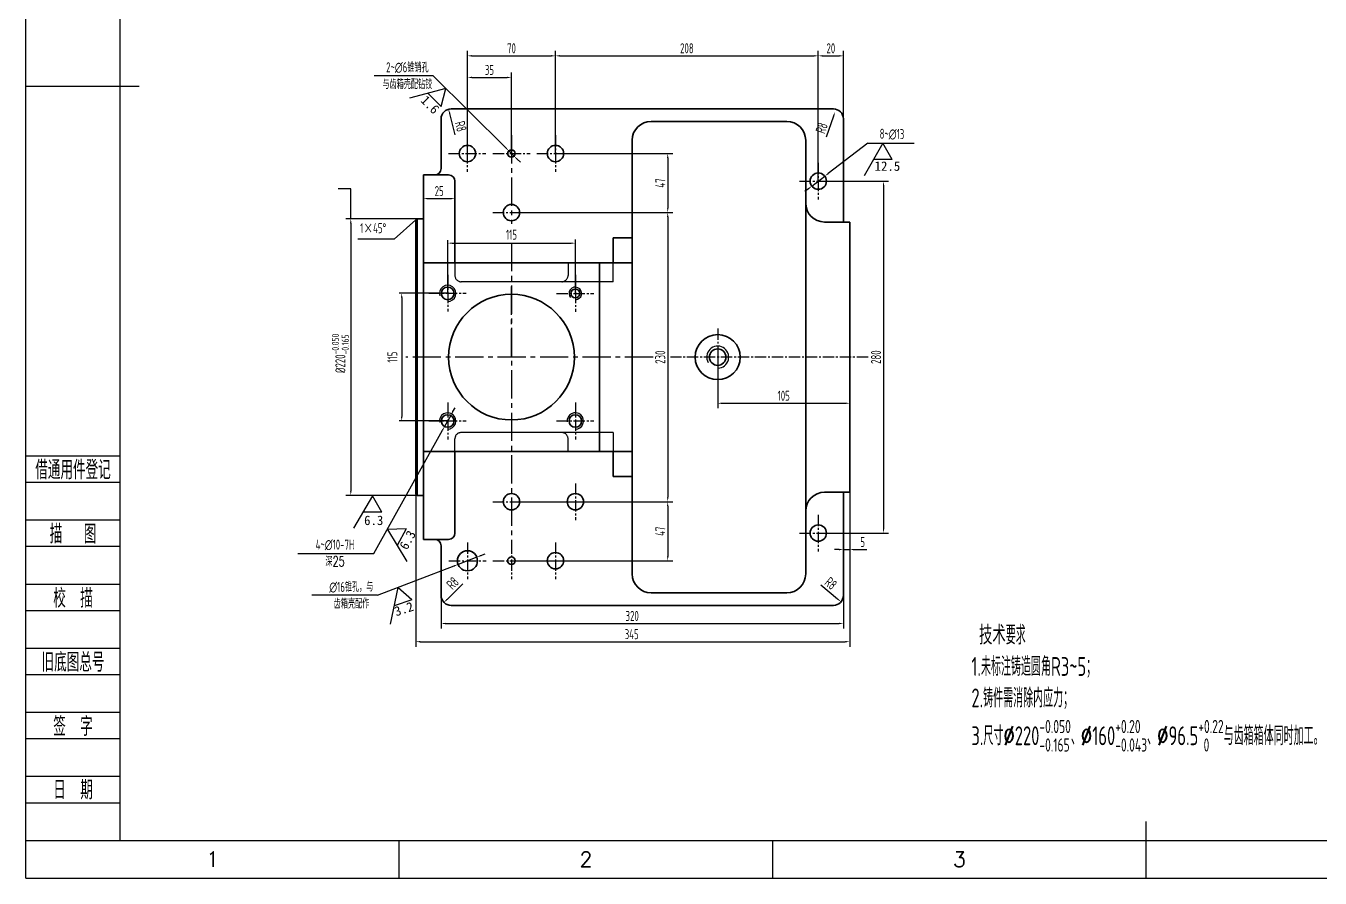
# Model space of a CAD drawing. Header units: millimetres. Extents: x 2168 to 3950, y 640 to 1900.
# Drawn here: x 2168 to 3197, y 640 to 1318 of the extents above; entities that cross this region are included whole.
import ezdxf
from ezdxf.enums import TextEntityAlignment as Align

# ---------------------------------------------------------------- set-up
doc = ezdxf.new("R2010")
doc.units = ezdxf.units.MM
doc.header["$LTSCALE"] = 30
for name, pattern in [('AM_ISO02W050x2', [3.75, 3, -0.75]), ('CENTER', [2, 1.25, -0.25, 0.25, -0.25]), ('CENTER2', [1.125, 0.75, -0.125, 0.125, -0.125])]:
    doc.linetypes.add(name, pattern=pattern)
for name, color, linetype in [('1轮廓实线层', 7, 'Continuous'), ('2细线层', 4, 'Continuous'), ('6文字层', 3, 'Continuous'), ('7标注层', 4, 'Continuous'), ('中心线', 1, 'CENTER'), ('图框层', 7, 'Continuous'), ('细实线', 5, 'Continuous')]:
    doc.layers.add(name, color=color, linetype=linetype)
doc.layers.add('粗实线', color=5, linetype='Continuous', lineweight=35)
doc.styles.add('ACANSTS', font='romans.shx', dxfattribs={"height": 1, "bigfont": 'gbcbig.shx'})
doc.styles.add('PC_TEXTSTYLE', font='isocp.shx', dxfattribs={"width": 0.8, "bigfont": 'hzfs.shx'})
doc.styles.get("Standard").update_dxf_attribs({"font": 'isocp.shx', "width": 0.707, "bigfont": 'hztxt.shx'})
doc.styles.add('TH_GBDIM', font='romans.shx', dxfattribs={"width": 0.8, "bigfont": 'gbcbig.shx'})
doc.dimstyles.get("Standard").update_dxf_attribs({"dimtxt": 8, "dimasz": 3.5, "dimexe": 4, "dimexo": 0.0625, "dimgap": 2, "dimtad": 1, "dimdec": 0, "dimzin": 0, "dimdsep": 46, "dimtxsty": 'Standard', "dimcen": 0.09, "dimadec": 0, "dimazin": 0, "dimtfac": 1, "dimtdec": 0, "dimtmove": 0, "dimatfit": 3, "dimfxl": 0, "dimtolj": 1, "dimtzin": 0, "dimarcsym": 0})

# ---------------------------------------------------------------- blocks, each defined once
blk = doc.blocks.new('*D61')
at = {"layer": '7标注层', "color": 0, "linetype": 'Continuous', "lineweight": -2, "ltscale": 0.1}
blk.add_line((2804.9, 1230.1), (2810.6, 1246.7), dxfattribs=at)
at = {"layer": '7标注层', "color": 0, "linetype": 'Continuous', "ltscale": 0.1}
blk.add_solid([(2810, 1246.9), (2811.1, 1246.5), (2811.7, 1250)], dxfattribs=at)
at = {"layer": 'Defpoints', "color": 0, "linetype": 'Continuous', "ltscale": 0.1}
for p in [(2811.7, 1250), (2809.1, 1242.4)]:
    blk.add_point(p, dxfattribs=at)
at = {"layer": '7标注层', "color": 0, "linetype": 'Continuous', "ltscale": 0.1, "insert": (2801, 1237.1), "char_height": 8, "attachment_point": 5, "rotation": 71.2729}
blk.add_mtext('\\A1;R8', dxfattribs=at)
blk = doc.blocks.new('*D68')
at = {"layer": '7标注层', "color": 0, "linetype": 'Continuous', "lineweight": -2, "ltscale": 0.1}
blk.add_line((2800.3, 873.7), (2813.7, 862.4), dxfattribs=at)
at = {"layer": '7标注层', "color": 0, "linetype": 'Continuous', "ltscale": 0.1}
blk.add_solid([(2814.1, 862.8), (2813.4, 861.9), (2816.4, 860.1)], dxfattribs=at)
at = {"layer": 'Defpoints', "color": 0, "linetype": 'Continuous', "ltscale": 0.1}
for p in [(2810.3, 865.3), (2816.4, 860.1)]:
    blk.add_point(p, dxfattribs=at)
at = {"layer": '7标注层', "color": 0, "linetype": 'Continuous', "ltscale": 0.1, "insert": (2808.3, 874.8), "char_height": 8, "attachment_point": 5, "rotation": 319.7155}
blk.add_mtext('\\A1;R8', dxfattribs=at)
blk = doc.blocks.new('*D69')
at = {"layer": '7标注层', "color": 0, "linetype": 'Continuous', "lineweight": -2, "ltscale": 0.1}
blk.add_line((2515.5, 874.5), (2503.1, 862.1), dxfattribs=at)
at = {"layer": '7标注层', "color": 0, "linetype": 'Continuous', "ltscale": 0.1}
blk.add_solid([(2502.7, 862.5), (2503.5, 861.7), (2500.6, 859.6)], dxfattribs=at)
at = {"layer": 'Defpoints', "color": 0, "linetype": 'Continuous', "ltscale": 0.1}
for p in [(2506.3, 865.3), (2500.6, 859.6)]:
    blk.add_point(p, dxfattribs=at)
at = {"layer": '7标注层', "color": 0, "linetype": 'Continuous', "ltscale": 0.1, "insert": (2507.5, 875), "char_height": 8, "attachment_point": 5, "rotation": 45}
blk.add_mtext('\\A1;R8', dxfattribs=at)
blk = doc.blocks.new('*D70')
at = {"layer": '7标注层', "color": 0, "linetype": 'Continuous', "lineweight": -2, "ltscale": 0.1}
blk.add_line((2509.5, 1231.6), (2505.2, 1248.7), dxfattribs=at)
at = {"layer": '7标注层', "color": 0, "linetype": 'Continuous', "ltscale": 0.1}
blk.add_solid([(2505.8, 1248.8), (2504.6, 1248.5), (2504.3, 1252)], dxfattribs=at)
at = {"layer": 'Defpoints', "color": 0, "linetype": 'Continuous', "ltscale": 0.1}
for p in [(2504.3, 1252), (2506.3, 1244.3)]:
    blk.add_point(p, dxfattribs=at)
at = {"layer": '7标注层', "color": 0, "linetype": 'Continuous', "ltscale": 0.1, "insert": (2514, 1238.4), "char_height": 8, "attachment_point": 5, "rotation": 284.3869}
blk.add_mtext('\\A1;R8', dxfattribs=at)
blk = doc.blocks.new('*D82')
at = {"layer": '7标注层', "color": 0, "linetype": 'Continuous', "lineweight": -2, "ltscale": 0.1}
for p, q in [((2519.3, 1216.9), (2519.3, 1281.3)), ((2522.8, 1277.3), (2550.8, 1277.3)), ((2554.3, 1216.9), (2554.3, 1281.3))]:
    blk.add_line(p, q, dxfattribs=at)
at = {"layer": '7标注层', "color": 0, "linetype": 'Continuous', "ltscale": 0.1}
for points in [[(2522.8, 1277.9), (2522.8, 1276.7), (2519.3, 1277.3)], [(2550.8, 1277.9), (2550.8, 1276.7), (2554.3, 1277.3)]]:
    blk.add_solid(points, dxfattribs=at)
at = {"layer": 'Defpoints', "color": 0, "linetype": 'Continuous', "ltscale": 0.1}
for p in [(2554.3, 1277.3), (2519.3, 1216.8), (2554.3, 1216.8)]:
    blk.add_point(p, dxfattribs=at)
at = {"layer": '7标注层', "color": 0, "linetype": 'Continuous', "ltscale": 0.1, "insert": (2536.8, 1283.3), "char_height": 8, "attachment_point": 5}
blk.add_mtext('\\A1;35', dxfattribs=at)
blk = doc.blocks.new('*D83')
at = {"layer": '7标注层', "color": 0, "linetype": 'Continuous', "lineweight": -2, "ltscale": 0.1}
for p, q in [((2589.3, 1216.9), (2589.3, 1298.5)), ((2798.3, 1194.9), (2798.3, 1298.5)), ((2592.8, 1294.5), (2794.8, 1294.5))]:
    blk.add_line(p, q, dxfattribs=at)
at = {"layer": '7标注层', "color": 0, "linetype": 'Continuous', "ltscale": 0.1}
for points in [[(2592.8, 1295.1), (2592.8, 1293.9), (2589.3, 1294.5)], [(2794.8, 1295.1), (2794.8, 1293.9), (2798.3, 1294.5)]]:
    blk.add_solid(points, dxfattribs=at)
at = {"layer": 'Defpoints', "color": 0, "linetype": 'Continuous', "ltscale": 0.1}
for p in [(2798.3, 1294.5), (2589.3, 1216.8), (2798.3, 1194.8)]:
    blk.add_point(p, dxfattribs=at)
at = {"layer": '7标注层', "color": 0, "linetype": 'Continuous', "ltscale": 0.1, "insert": (2693.8, 1300.5), "char_height": 8, "attachment_point": 5}
blk.add_mtext('\\A1;208', dxfattribs=at)
blk = doc.blocks.new('*D84')
at = {"layer": '7标注层', "color": 0, "linetype": 'Continuous', "lineweight": -2, "ltscale": 0.1}
for p, q in [((2798.3, 1194.9), (2798.3, 1298.5)), ((2818.3, 1203.4), (2818.3, 1298.5)), ((2801.8, 1294.5), (2814.8, 1294.5))]:
    blk.add_line(p, q, dxfattribs=at)
at = {"layer": '7标注层', "color": 0, "linetype": 'Continuous', "ltscale": 0.1}
for points in [[(2801.8, 1295.1), (2801.8, 1293.9), (2798.3, 1294.5)], [(2814.8, 1295.1), (2814.8, 1293.9), (2818.3, 1294.5)]]:
    blk.add_solid(points, dxfattribs=at)
at = {"layer": 'Defpoints', "color": 0, "linetype": 'Continuous', "ltscale": 0.1}
for p in [(2818.3, 1294.5), (2798.3, 1194.8), (2818.3, 1203.3)]:
    blk.add_point(p, dxfattribs=at)
at = {"layer": '7标注层', "color": 0, "linetype": 'Continuous', "ltscale": 0.1, "insert": (2808.3, 1300.5), "char_height": 8, "attachment_point": 5}
blk.add_mtext('\\A1;20', dxfattribs=at)
blk = doc.blocks.new('*D85')
at = {"layer": '7标注层', "color": 0, "linetype": 'Continuous', "lineweight": -2, "ltscale": 0.1}
for p, q in [((2798.4, 1194.8), (2854.2, 1194.8)), ((2850.2, 1191.3), (2850.2, 918.3)), ((2804.9, 914.8), (2854.2, 914.8))]:
    blk.add_line(p, q, dxfattribs=at)
at = {"layer": '7标注层', "color": 0, "linetype": 'Continuous', "ltscale": 0.1}
for points in [[(2849.7, 1191.3), (2850.8, 1191.3), (2850.2, 1194.8)], [(2849.7, 918.3), (2850.8, 918.3), (2850.2, 914.8)]]:
    blk.add_solid(points, dxfattribs=at)
at = {"layer": 'Defpoints', "color": 0, "linetype": 'Continuous', "ltscale": 0.1}
for p in [(2798.3, 1194.8), (2804.8, 914.8), (2850.2, 914.8)]:
    blk.add_point(p, dxfattribs=at)
at = {"layer": '7标注层', "color": 0, "linetype": 'Continuous', "ltscale": 0.1, "insert": (2844.2, 1054.8), "char_height": 8, "attachment_point": 5, "rotation": 90}
blk.add_mtext('\\A1;280', dxfattribs=at)
blk = doc.blocks.new('*D86')
at = {"layer": '7标注层', "color": 0, "linetype": 'Continuous', "lineweight": -2, "ltscale": 0.1}
for p, q in [((2718.3, 1054.7), (2718.3, 1014.1)), ((2823.3, 1054.7), (2823.3, 1014.1)), ((2721.8, 1018.1), (2819.8, 1018.1))]:
    blk.add_line(p, q, dxfattribs=at)
at = {"layer": '7标注层', "color": 0, "linetype": 'Continuous', "ltscale": 0.1}
for points in [[(2721.8, 1018.7), (2721.8, 1017.5), (2718.3, 1018.1)], [(2819.8, 1018.7), (2819.8, 1017.5), (2823.3, 1018.1)]]:
    blk.add_solid(points, dxfattribs=at)
at = {"layer": 'Defpoints', "color": 0, "linetype": 'Continuous', "ltscale": 0.1}
for p in [(2718.3, 1054.8), (2823.3, 1054.8), (2823.3, 1018.1)]:
    blk.add_point(p, dxfattribs=at)
at = {"layer": '7标注层', "color": 0, "linetype": 'Continuous', "ltscale": 0.1, "insert": (2770.8, 1024.1), "char_height": 8, "attachment_point": 5}
blk.add_mtext('\\A1;105', dxfattribs=at)
blk = doc.blocks.new('*D87')
at = {"layer": '7标注层', "color": 0, "linetype": 'Continuous', "lineweight": -2, "ltscale": 0.1}
for p, q in [((2595.9, 1216.8), (2682.6, 1216.8)), ((2678.6, 1213.3), (2678.6, 1173.3)), ((2554.4, 1169.8), (2682.6, 1169.8))]:
    blk.add_line(p, q, dxfattribs=at)
at = {"layer": '7标注层', "color": 0, "linetype": 'Continuous', "ltscale": 0.1}
for points in [[(2678, 1213.3), (2679.1, 1213.3), (2678.6, 1216.8)], [(2678, 1173.3), (2679.1, 1173.3), (2678.6, 1169.8)]]:
    blk.add_solid(points, dxfattribs=at)
at = {"layer": 'Defpoints', "color": 0, "linetype": 'Continuous', "ltscale": 0.1}
for p in [(2595.8, 1216.8), (2554.3, 1169.8), (2678.6, 1169.8)]:
    blk.add_point(p, dxfattribs=at)
at = {"layer": '7标注层', "color": 0, "linetype": 'Continuous', "ltscale": 0.1, "insert": (2672.6, 1193.3), "char_height": 8, "attachment_point": 5, "rotation": 90}
blk.add_mtext('\\A1;47', dxfattribs=at)
blk = doc.blocks.new('*D88')
at = {"layer": '7标注层', "color": 0, "linetype": 'Continuous', "lineweight": -2, "ltscale": 0.1}
for p, q in [((2560.9, 1169.8), (2682.6, 1169.8)), ((2678.6, 1166.3), (2678.6, 943.3)), ((2554.4, 939.8), (2682.6, 939.8))]:
    blk.add_line(p, q, dxfattribs=at)
at = {"layer": '7标注层', "color": 0, "linetype": 'Continuous', "ltscale": 0.1}
for points in [[(2678, 1166.3), (2679.1, 1166.3), (2678.6, 1169.8)], [(2678, 943.3), (2679.1, 943.3), (2678.6, 939.8)]]:
    blk.add_solid(points, dxfattribs=at)
at = {"layer": 'Defpoints', "color": 0, "linetype": 'Continuous', "ltscale": 0.1}
for p in [(2560.8, 1169.8), (2554.3, 939.8), (2678.6, 939.8)]:
    blk.add_point(p, dxfattribs=at)
at = {"layer": '7标注层', "color": 0, "linetype": 'Continuous', "ltscale": 0.1, "insert": (2672.6, 1054.8), "char_height": 8, "attachment_point": 5, "rotation": 90}
blk.add_mtext('\\A1;230', dxfattribs=at)
blk = doc.blocks.new('*D89')
at = {"layer": '7标注层', "color": 0, "linetype": 'Continuous', "lineweight": -2, "ltscale": 0.1}
for p, q in [((2554.4, 939.8), (2682.6, 939.8)), ((2678.6, 936.3), (2678.6, 896.3)), ((2554.4, 892.8), (2682.6, 892.8))]:
    blk.add_line(p, q, dxfattribs=at)
at = {"layer": '7标注层', "color": 0, "linetype": 'Continuous', "ltscale": 0.1}
for points in [[(2678, 936.3), (2679.1, 936.3), (2678.6, 939.8)], [(2678, 896.3), (2679.1, 896.3), (2678.6, 892.8)]]:
    blk.add_solid(points, dxfattribs=at)
at = {"layer": 'Defpoints', "color": 0, "linetype": 'Continuous', "ltscale": 0.1}
for p in [(2554.3, 939.8), (2554.3, 892.8), (2678.6, 892.8)]:
    blk.add_point(p, dxfattribs=at)
at = {"layer": '7标注层', "color": 0, "linetype": 'Continuous', "ltscale": 0.1, "insert": (2672.6, 916.3), "char_height": 8, "attachment_point": 5, "rotation": 90}
blk.add_mtext('\\A1;47', dxfattribs=at)
blk = doc.blocks.new('*D90')
at = {"layer": '7标注层', "color": 0, "linetype": 'Continuous', "lineweight": -2, "ltscale": 0.1}
for p, q in [((2484.3, 1199.7), (2484.3, 1176.9)), ((2509.3, 1194.7), (2509.3, 1176.9)), ((2487.8, 1180.9), (2505.8, 1180.9))]:
    blk.add_line(p, q, dxfattribs=at)
at = {"layer": '7标注层', "color": 0, "linetype": 'Continuous', "ltscale": 0.1}
for points in [[(2487.8, 1181.5), (2487.8, 1180.3), (2484.3, 1180.9)], [(2505.8, 1181.5), (2505.8, 1180.3), (2509.3, 1180.9)]]:
    blk.add_solid(points, dxfattribs=at)
at = {"layer": 'Defpoints', "color": 0, "linetype": 'Continuous', "ltscale": 0.1}
for p in [(2484.3, 1199.8), (2509.3, 1194.8), (2509.3, 1180.9)]:
    blk.add_point(p, dxfattribs=at)
at = {"layer": '7标注层', "color": 0, "linetype": 'Continuous', "ltscale": 0.1, "insert": (2496.8, 1186.9), "char_height": 8, "attachment_point": 5}
blk.add_mtext('\\A1;25', dxfattribs=at)
blk = doc.blocks.new('*D91')
at = {"layer": '7标注层', "color": 0, "linetype": 'Continuous', "lineweight": -2, "ltscale": 0.1}
for p, q in [((2481.7, 1164.8), (2422.5, 1164.8)), ((2426.5, 1161.3), (2426.5, 948.3)), ((2481.7, 944.8), (2422.5, 944.8))]:
    blk.add_line(p, q, dxfattribs=at)
at = {"layer": '7标注层', "color": 0, "linetype": 'Continuous', "ltscale": 0.1}
for points in [[(2425.9, 1161.3), (2427.1, 1161.3), (2426.5, 1164.8)], [(2425.9, 948.3), (2427.1, 948.3), (2426.5, 944.8)]]:
    blk.add_solid(points, dxfattribs=at)
at = {"layer": 'Defpoints', "color": 0, "linetype": 'Continuous', "ltscale": 0.1}
for p in [(2481.8, 1164.8), (2426.5, 944.8), (2481.8, 944.8)]:
    blk.add_point(p, dxfattribs=at)
at = {"layer": '7标注层', "color": 0, "linetype": 'Continuous', "ltscale": 0.1, "insert": (2418.2, 1057.8), "char_height": 8, "attachment_point": 5, "rotation": 90}
blk.add_mtext('\\A1;%%C220{\\H0.7x;\\S-0.050^ -0.165;}', dxfattribs=at)
blk = doc.blocks.new('*D93')
at = {"layer": '7标注层', "color": 0, "linetype": 'Continuous', "lineweight": -2, "ltscale": 0.1}
for p, q in [((2498.3, 865.2), (2498.3, 838.9)), ((2818.3, 865.2), (2818.3, 838.9)), ((2501.8, 842.9), (2814.8, 842.9))]:
    blk.add_line(p, q, dxfattribs=at)
at = {"layer": '7标注层', "color": 0, "linetype": 'Continuous', "ltscale": 0.1}
for points in [[(2501.8, 843.5), (2501.8, 842.3), (2498.3, 842.9)], [(2814.8, 843.5), (2814.8, 842.3), (2818.3, 842.9)]]:
    blk.add_solid(points, dxfattribs=at)
at = {"layer": 'Defpoints', "color": 0, "linetype": 'Continuous', "ltscale": 0.1}
for p in [(2498.3, 865.3), (2818.3, 865.3), (2818.3, 842.9)]:
    blk.add_point(p, dxfattribs=at)
at = {"layer": '7标注层', "color": 0, "linetype": 'Continuous', "ltscale": 0.1, "insert": (2650.3, 848.9), "char_height": 8, "attachment_point": 5}
blk.add_mtext('\\A1;320', dxfattribs=at)
blk = doc.blocks.new('*D94')
at = {"layer": '7标注层', "color": 0, "linetype": 'Continuous', "lineweight": -2, "ltscale": 0.1}
for p, q in [((2478.3, 945.7), (2478.3, 824.4)), ((2823.3, 945.7), (2823.3, 824.4)), ((2481.8, 828.4), (2819.8, 828.4))]:
    blk.add_line(p, q, dxfattribs=at)
at = {"layer": '7标注层', "color": 0, "linetype": 'Continuous', "ltscale": 0.1}
for points in [[(2481.8, 829), (2481.8, 827.8), (2478.3, 828.4)], [(2819.8, 829), (2819.8, 827.8), (2823.3, 828.4)]]:
    blk.add_solid(points, dxfattribs=at)
at = {"layer": 'Defpoints', "color": 0, "linetype": 'Continuous', "ltscale": 0.1}
for p in [(2478.3, 945.8), (2823.3, 945.8), (2823.3, 828.4)]:
    blk.add_point(p, dxfattribs=at)
at = {"layer": '7标注层', "color": 0, "linetype": 'Continuous', "ltscale": 0.1, "insert": (2649.9, 834.4), "char_height": 8, "attachment_point": 5}
blk.add_mtext('\\A1;345', dxfattribs=at)
blk = doc.blocks.new('*D111')
at = {"layer": '7标注层', "color": 0, "linetype": 'Continuous', "lineweight": -2, "ltscale": 0.1}
for p, q in [((2818.3, 947.2), (2818.3, 897.7)), ((2823.3, 947.2), (2823.3, 897.7)), ((2814.8, 901.7), (2811.3, 901.7)), ((2818.3, 901.7), (2823.3, 901.7)), ((2826.8, 901.7), (2836.8, 901.7))]:
    blk.add_line(p, q, dxfattribs=at)
at = {"layer": '7标注层', "color": 0, "linetype": 'Continuous', "ltscale": 0.1}
for points in [[(2814.8, 902.3), (2814.8, 901.1), (2818.3, 901.7)], [(2826.8, 902.3), (2826.8, 901.1), (2823.3, 901.7)]]:
    blk.add_solid(points, dxfattribs=at)
at = {"layer": 'Defpoints', "color": 0, "linetype": 'Continuous', "ltscale": 0.1}
for p in [(2818.3, 947.3), (2823.3, 947.3), (2823.3, 901.7)]:
    blk.add_point(p, dxfattribs=at)
at = {"layer": '7标注层', "color": 0, "linetype": 'Continuous', "ltscale": 0.1, "insert": (2833.6, 907.7), "char_height": 8, "attachment_point": 5}
blk.add_mtext('\\A1;5', dxfattribs=at)
blk = doc.blocks.new('*D112')
at = {"layer": '7标注层', "color": 0, "linetype": 'Continuous', "lineweight": -2, "ltscale": 0.1}
for p, q in [((2519.3, 1216.9), (2519.3, 1298.5)), ((2589.3, 1216.9), (2589.3, 1298.5)), ((2522.8, 1294.5), (2585.8, 1294.5))]:
    blk.add_line(p, q, dxfattribs=at)
at = {"layer": '7标注层', "color": 0, "linetype": 'Continuous', "ltscale": 0.1}
for points in [[(2522.8, 1295.1), (2522.8, 1293.9), (2519.3, 1294.5)], [(2585.8, 1295.1), (2585.8, 1293.9), (2589.3, 1294.5)]]:
    blk.add_solid(points, dxfattribs=at)
at = {"layer": 'Defpoints', "color": 0, "linetype": 'Continuous', "ltscale": 0.1}
for p in [(2589.3, 1294.5), (2519.3, 1216.8), (2589.3, 1216.8)]:
    blk.add_point(p, dxfattribs=at)
at = {"layer": '7标注层', "color": 0, "linetype": 'Continuous', "ltscale": 0.1, "insert": (2554.3, 1300.5), "char_height": 8, "attachment_point": 5}
blk.add_mtext('\\A1;70', dxfattribs=at)
blk = doc.blocks.new('PC_FJL_BLOCK')
at = {"layer": '2细线层'}
for p, q in [((-25, 102), (0, 102)), ((-25, 95), (0, 95)), ((-25, 85), (0, 85)), ((-25, 78), (0, 78)), ((-25, 68), (0, 68)), ((-25, 61), (0, 61)), ((-25, 51), (0, 51)), ((-25, 44), (0, 44)), ((-25, 34), (0, 34)), ((-25, 27), (0, 27)), ((-25, 17), (0, 17)), ((-25, 10), (0, 10)), ((-25, 0), (0, 0))]:
    blk.add_line(p, q, dxfattribs=at)
at = {"layer": '6文字层', "color": 3, "style": 'PC_TEXTSTYLE'}
for s, width, p in [('借通用件登记', 0.667, (-12.5, 98.5)), ('描   图', 0.6667, (-12.5, 81.5)), ('校  描', 0.667, (-12.5, 64.5)), ('旧底图总号', 0.667, (-12.5, 47.5)), ('签  字', 0.667, (-12.5, 30.5)), ('日  期', 0.667, (-12.49, 13.6))]:
    blk.add_text(s, height=5, dxfattribs=dict(at, width=width)).set_placement(p, align=Align.MIDDLE)
at = {"layer": '6文字层', "style": 'PC_TEXTSTYLE'}
for tag, width, p, p2 in [('借通用件登记', 0.671328, (-23.44, 86.36), (-1.25, 86.36)), ('描图', 2.120922, (-23.44, 69.36), (-1.25, 69.36)), ('校图', 2.149976, (-23.75, 52.06), (-1.25, 52.06)), ('旧底图总号', 0.761452, (-22.84, 35.67), (-1.86, 35.67)), ('签字', 2.026939, (-23.14, 18.37), (-1.56, 18.37)), ('日期', 1.89999, (-22.84, 1.37), (-2.17, 1.37))]:
    blk.add_attdef(tag, text='', height=5, dxfattribs=dict(at, width=width)).set_placement(p, p2, align=Align.FIT)

msp = doc.modelspace()

# ---------------------------------------------------------------- linework, layer by layer
at = {"layer": '1轮廓实线层'}
for p, q in [((2168.1, 1270.3), (2258.1, 1270.3)), ((3059.1, 640.3), (3059.1, 685.3))]:
    msp.add_line(p, q, dxfattribs=at)
at = {"layer": '2细线层'}
for p, q in [((2168.1, 640.3), (2168.1, 1900.3)), ((2168.1, 640.3), (2168.1, 670.3)), ((2465.1, 640.3), (2465.1, 670.3)), ((2762.1, 640.3), (2762.1, 670.3)), ((3059.1, 640.3), (3059.1, 670.3)), ((2168.1, 640.3), (3950.1, 640.3))]:
    msp.add_line(p, q, dxfattribs=at)
at = {"layer": '7标注层', "ltscale": 0.1}
for p, q in [((2491.9, 1278.7), (2445.1, 1278.7)), ((2491.9, 1278.7), (2549.7, 1221.4)), ((2502.1, 1268.6), (2473.3, 1260.8)), ((2498.3, 1254.2), (2502.1, 1268.6)), ((2498.3, 1254.2), (2487.7, 1264.7)), ((2837.7, 1225), (2806.2, 1200.9)), ((2849.7, 1225), (2834.8, 1199.1)), ((2837.7, 1225), (2874.7, 1225)), ((2857.2, 1212), (2849.7, 1225)), ((2556.4, 1214.7), (2552.2, 1218.9)), ((2558.9, 1212.2), (2561.4, 1209.8)), ((2857.2, 1212), (2842.3, 1212)), ((2793.1, 1190.8), (2803.5, 1198.8)), ((2790.4, 1188.7), (2787.6, 1186.6)), ((2478.3, 1163.9), (2461.1, 1148.7)), ((2461.1, 1148.7), (2432, 1148.7)), ((2507.7, 1011.5), (2509.4, 1014.5)), ((2506, 1008.4), (2501.1, 999.7)), ((2444.8, 898.5), (2499.4, 996.6)), ((2443.7, 944.5), (2428.7, 918.6)), ((2451.2, 931.5), (2443.7, 944.5)), ((2451.2, 931.5), (2436.2, 931.5)), ((2470.6, 918.1), (2455.6, 917.8)), ((2455.6, 917.8), (2471.2, 892.2)), ((2470.6, 918.1), (2463.4, 905)), ((2384.5, 898.5), (2444.8, 898.5)), ((2526.8, 895.7), (2511.8, 889.9)), ((2530, 896.9), (2533.3, 898.2)), ((2447.7, 865.4), (2508.6, 888.7)), ((2447.7, 865.4), (2395.4, 865.4)), ((2464, 871.6), (2457.8, 842.3)), ((2475.1, 861.6), (2464, 871.6)), ((2475.1, 861.6), (2460.9, 857))]:
    msp.add_line(p, q, dxfattribs=at)
at = {"layer": '7标注层', "linetype": 'Continuous', "ltscale": 0.1}
for p, q in [((2503.6, 1105.7), (2503.6, 1147.8)), ((2507.1, 1145.5), (2601.6, 1145.5)), ((2605.1, 1105.6), (2605.1, 1148.3)), ((2503.5, 1105.7), (2465, 1105.7)), ((2467, 1102.2), (2467, 1007.5)), ((2503.5, 1004), (2465, 1004))]:
    msp.add_line(p, q, dxfattribs=at)
at = {"layer": '7标注层', "ltscale": 0.1}
for points in [[(2550.1, 1221.8), (2549.3, 1221), (2552.2, 1218.9)], [(2559.3, 1212.6), (2558.5, 1211.8), (2556.4, 1214.7)], [(2805.9, 1201.4), (2806.6, 1200.4), (2803.5, 1198.8)], [(2790, 1189.2), (2790.7, 1188.2), (2793.1, 1190.8)], [(2507.2, 1011.8), (2508.2, 1011.2), (2506, 1008.4)], [(2498.9, 996.9), (2499.9, 996.3), (2501.1, 999.7)], [(2529.8, 897.5), (2530.3, 896.4), (2526.8, 895.7)], [(2508.4, 889.2), (2508.8, 888.1), (2511.8, 889.9)]]:
    msp.add_solid(points, dxfattribs=at)
at = {"layer": '7标注层', "linetype": 'Continuous', "ltscale": 0.1}
for points in [[(2507.1, 1146), (2507.1, 1144.9), (2503.6, 1145.5)], [(2601.6, 1146), (2601.6, 1144.9), (2605.1, 1145.5)], [(2466.4, 1102.2), (2467.6, 1102.2), (2467, 1105.7)], [(2466.4, 1007.5), (2467.6, 1007.5), (2467, 1004)]]:
    msp.add_solid(points, dxfattribs=at)
at = {"layer": '中心线', "linetype": 'CENTER2', "ltscale": 0.4}
for p, q in [((2519.1, 1231.4), (2519.1, 1202.2)), ((2519.1, 1231.4), (2519.1, 1202.2)), ((2589.3, 1231.4), (2589.3, 1202.2)), ((2504.3, 1216.8), (2534, 1216.8)), ((2504.3, 1216.8), (2534, 1216.8)), ((2539.5, 1216.8), (2569.2, 1216.8)), ((2574.5, 1216.8), (2604.2, 1216.8)), ((2798.3, 1209.4), (2798.3, 1180.2)), ((2783.5, 1194.8), (2813.2, 1194.8)), ((2539.5, 1169.8), (2569.2, 1169.8)), ((2503.6, 1120.3), (2503.6, 1091)), ((2605.1, 1120.2), (2605.1, 1090.9)), ((2488.7, 1105.7), (2518.4, 1105.7)), ((2590.2, 1105.5), (2619.9, 1105.5)), ((2718.3, 1077.6), (2718.3, 1031.2)), ((2837.9, 1054.8), (2680.9, 1054.8)), ((2503.6, 1018.7), (2503.6, 989.4)), ((2605.1, 1018.7), (2605.1, 989.4)), ((2488.7, 1004), (2518.4, 1004)), ((2590.2, 1004), (2619.9, 1004)), ((2605.1, 954.4), (2605.1, 925.2)), ((2539.5, 939.8), (2569.2, 939.8)), ((2798.3, 929.4), (2798.3, 900.2)), ((2519.3, 907.4), (2519.3, 878.2)), ((2554.3, 907.4), (2554.3, 878.2)), ((2589.3, 907.4), (2589.3, 878.2)), ((2783.5, 914.8), (2813.2, 914.8)), ((2504.5, 892.8), (2534.2, 892.8)), ((2539.5, 892.8), (2569.2, 892.8))]:
    msp.add_line(p, q, dxfattribs=at)
at = {"layer": '中心线', "linetype": 'CENTER2'}
for p, q in [((2554.3, 1231.4), (2554.3, 1160.8)), ((2554.3, 1145.6), (2554.3, 907.4)), ((2554.3, 1054.8), (2554.3, 1114.8)), ((2667, 1054.8), (2470.3, 1054.8))]:
    msp.add_line(p, q, dxfattribs=at)
at = {"layer": '中心线', "color": 7, "linetype": 'CENTER2', "ltscale": 10}
for p, q in [((2590.2, 939.8), (2619.9, 939.8)), ((2574.5, 892.8), (2604.2, 892.8))]:
    msp.add_line(p, q, dxfattribs=at)
at = {"layer": '图框层'}
for q in [(2243.1, 1870.3), (3920.1, 670.3)]:
    msp.add_line((2243.1, 670.3), q, dxfattribs=at)
at = {"layer": '粗实线', "color": 7, "ltscale": 0.1}
for p, q in [((2506.3, 1252.3), (2810.3, 1252.3)), ((2498.3, 1244.3), (2498.3, 1204.8)), ((2665.3, 1242.3), (2773.3, 1242.3)), ((2818.3, 1244.3), (2818.3, 1162.3)), ((2650.3, 1227.3), (2650.3, 882.3)), ((2788.3, 1227.3), (2788.3, 1177.3)), ((2484.3, 1199.8), (2484.3, 909.8)), ((2493.3, 1199.8), (2484.3, 1199.8)), ((2498.3, 1199.8), (2493.3, 1199.8)), ((2498.3, 1199.8), (2504.3, 1199.8)), ((2509.3, 1194.8), (2509.3, 1129.8)), ((2788.3, 1177.3), (2788.3, 932.3)), ((2479.3, 1164.8), (2478.3, 1163.9)), ((2478.3, 1163.9), (2478.3, 945.8)), ((2479.3, 1164.8), (2484.3, 1164.8)), ((2479.3, 1164.8), (2479.3, 944.8)), ((2823.3, 1162.3), (2803.3, 1162.3)), ((2823.3, 1162.3), (2823.3, 947.3)), ((2635.3, 1129.8), (2635.3, 1149.8)), ((2635.3, 1149.8), (2650.3, 1149.8)), ((2484.3, 1129.8), (2650.3, 1129.8)), ((2484.3, 979.8), (2650.3, 979.8)), ((2509.3, 979.8), (2509.3, 914.8)), ((2635.3, 979.8), (2635.3, 959.8)), ((2635.3, 959.8), (2650.3, 959.8)), ((2823.3, 947.3), (2803.3, 947.3)), ((2818.3, 865.3), (2818.3, 947.3)), ((2479.3, 944.8), (2478.3, 945.8)), ((2479.3, 944.8), (2484.3, 944.8)), ((2788.3, 932.3), (2788.3, 882.3)), ((2493.3, 909.8), (2484.3, 909.8)), ((2498.3, 909.8), (2493.3, 909.8)), ((2498.3, 909.8), (2504.3, 909.8)), ((2498.3, 865.3), (2498.3, 904.8)), ((2788.3, 882.3), (2788.3, 882.3)), ((2665.3, 867.3), (2773.3, 867.3)), ((2506.3, 857.3), (2810.3, 857.3))]:
    msp.add_line(p, q, dxfattribs=at)
at = {"layer": '粗实线', "color": 7, "linetype": 'Continuous', "ltscale": 0.1}
msp.add_line((2624.3, 1129.8), (2624.3, 979.8), dxfattribs=at)
at = {"layer": '粗实线', "color": 7, "ltscale": 0.1}
for centre, radius in [((2519.3, 1216.8), 6.5), ((2554.3, 1216.8), 3), ((2589.3, 1216.8), 6.5), ((2798.3, 1194.8), 6.5), ((2554.3, 1169.8), 6.5), ((2503.6, 1105.5), 5), ((2554.3, 1054.8), 50), ((2605.1, 1105.5), 3.5), ((2718.3, 1054.8), 17.9), ((2718.3, 1054.8), 6.56), ((2503.6, 1004), 5), ((2605.1, 1004), 5), ((2554.3, 939.8), 6.5), ((2605.1, 939.8), 6.5), ((2798.3, 914.8), 6.5), ((2519.3, 892.8), 8), ((2554.3, 892.8), 3), ((2589.3, 892.8), 6.5)]:
    msp.add_circle(centre, radius, dxfattribs=at)
for centre, radius, start, end in [((2506.3, 1244.3), 8, 90, 180), ((2810.3, 1244.3), 8, 0, 90), ((2665.3, 1227.3), 15, 90, 180), ((2773.3, 1227.3), 15, 0, 90), ((2493.3, 1204.8), 5, 270, 0), ((2504.3, 1194.8), 5, 0, 90), ((2803.3, 1177.3), 15, 180, 270), ((2803.3, 932.3), 15, 90, 180), ((2493.3, 904.8), 5, 0, 90), ((2504.3, 914.8), 5, 270, 0), ((2665.3, 882.3), 15, 180, 270), ((2773.3, 882.3), 15, 270, 0), ((2506.3, 865.3), 8, 180, 270), ((2810.3, 865.3), 8, 270, 0)]:
    msp.add_arc(centre, radius, start, end, dxfattribs=at)
at = {"layer": '细实线', "color": 7, "linetype": 'AM_ISO02W050x2', "ltscale": 2}
for p, q in [((2509.3, 1129.8), (2509.3, 1119.8)), ((2599.3, 1129.8), (2599.3, 1119.8)), ((2635.3, 1114.8), (2635.3, 1129.8)), ((2594.3, 1114.8), (2514.3, 1114.8)), ((2635.3, 1114.8), (2594.3, 1114.8)), ((2509.3, 979.8), (2509.3, 989.8)), ((2594.3, 994.8), (2514.3, 994.8)), ((2635.3, 994.8), (2594.3, 994.8)), ((2599.3, 979.8), (2599.3, 989.8)), ((2635.3, 994.8), (2635.3, 979.8))]:
    msp.add_line(p, q, dxfattribs=at)
at = {"layer": '细实线', "color": 4, "ltscale": 0.1}
for centre, radius, start, end in [((2503.6, 1105.5), 6.5, 270.2898, 198.2171), ((2605.1, 1105.5), 5, 270, 221.4307), ((2718.3, 1054.8), 8.75, 270.932, 209.7046), ((2503.6, 1004), 6.5, 270, 191.3841), ((2605.1, 1004), 6.5, 270, 186.8975)]:
    msp.add_arc(centre, radius, start, end, dxfattribs=at)
at = {"layer": '细实线', "color": 7, "linetype": 'AM_ISO02W050x2', "ltscale": 2}
for centre, start, end in [((2514.3, 1119.8), 180, 270), ((2594.3, 1119.8), 270, 0), ((2514.3, 989.8), 90, 180), ((2594.3, 989.8), 0, 90)]:
    msp.add_arc(centre, 5, start, end, dxfattribs=at)

# ---------------------------------------------------------------- block references
at = {"layer": '图框层', "xscale": 3, "yscale": 3, "zscale": 3}
msp.add_blockref('PC_FJL_BLOCK', (2243.1, 670.3), dxfattribs=at)

# ---------------------------------------------------------------- texts
at = {"layer": '6文字层', "style": 'TH_GBDIM'}
for s, p in [('1', (2316.6, 655.3)), ('2', (2613.6, 655.3)), ('3', (2910.6, 655.3))]:
    msp.add_text(s, height=12, dxfattribs=at).set_placement(p, align=Align.MIDDLE)
at = {"layer": '6文字层', "ltscale": 0.1, "insert": (2920.1, 841.2), "char_height": 15, "width": 475.695, "attachment_point": 1}
msp.add_mtext('\\A1; 技术{\\Fromans,gbcbig|c134;要求 \\P}1.{\\Fromans,gbcbig|c134;未标注铸造圆角}R3~5{\\Fromans,gbcbig|c134;；}\\P2.{\\Fromans,gbcbig|c134;铸件需消除内应力；}\\P3.{\\Fromans,gbcbig|c134;尺寸%%C}220{\\H0.7x;\\S-0.050^ -0.165;\\Fromans,gbcbig|c134;\\H1.429x;、%%C}160{\\H0.7x;\\S+0.20^ -0.043;\\Fromans,gbcbig|c134;\\H1.429x;、%%C}96.5{\\H0.7x;\\S+0.22^  0;\\Fromans,gbcbig|c134;\\H1.429x;与\\H0.9997x;齿箱箱体同时加工。}', dxfattribs=at)
at = {"layer": '7标注层', "ltscale": 0.1, "char_height": 8, "attachment_point": 5}
for s, insert, rotation in [('2~∅6{\\Fromans,gbcbig|c134;锥销孔\\P与齿箱壳配钻铰}', (2471.5, 1278.7), 359.9091), ('8~∅13', (2856.9, 1232.1), 358.8436), ('4~∅10-7H\\P{\\Fromans,gbcbig|c134;深25}', (2414, 899), 359.8616), ('∅16{\\Fromans,gbcbig|c134;锥孔，与\\P齿箱壳配作}', (2427, 865.4), 0.6597)]:
    msp.add_mtext(s, dxfattribs=dict(at, insert=insert, rotation=rotation))
at = {"layer": '7标注层', "ltscale": 0.1, "char_height": 7.5, "attachment_point": 9, "style": 'ACANSTS'}
for s, insert, rotation in [('{\\Ftxt|c0;1.6}', (2492.3, 1247.5), 315.1847), ('{\\Ftxt|c0;6.3}', (2478.7, 914.2), 61.337), ('{\\Ftxt|c0;3.2}', (2477.2, 853.2), 17.9787)]:
    msp.add_mtext(s, dxfattribs=dict(at, insert=insert, rotation=rotation))
for s, insert in [('{\\Ftxt|c0;12.5}', (2863.5, 1202.9)), ('{\\Ftxt|c0;6.3}', (2452.4, 921.1))]:
    msp.add_mtext(s, dxfattribs=dict(at, insert=insert))
at = {"layer": '7标注层', "ltscale": 0.1, "insert": (2434, 1161.4), "char_height": 8, "width": 19.438, "attachment_point": 1}
msp.add_mtext('1{\\fSimSun|b0|i0|c0|p2;×}45%%D', dxfattribs=at)
at = {"layer": '7标注层', "linetype": 'Continuous', "ltscale": 0.1, "insert": (2554.3, 1152.2), "char_height": 8, "attachment_point": 5}
msp.add_mtext('115', dxfattribs=at)
at = {"layer": '7标注层', "linetype": 'Continuous', "ltscale": 0.1, "insert": (2459.6, 1054.8), "char_height": 8, "attachment_point": 5, "rotation": 90}
msp.add_mtext('115', dxfattribs=at)

# ---------------------------------------------------------------- dimensions: what is measured, and where the dimension line sits
at = {"layer": '7标注层', "linetype": 'Continuous', "ltscale": 0.1}
for base, p1, p2, picture, middle in [((2589.3, 1294.5), (2519.3, 1216.8), (2589.3, 1216.8), '*D112', (2554.3, 1300.5)), ((2818.3, 1294.5), (2798.3, 1194.8), (2818.3, 1203.3), '*D84', (2808.3, 1300.5)), ((2554.3, 1277.3), (2519.3, 1216.8), (2554.3, 1216.8), '*D82', (2536.8, 1283.3)), ((2509.3, 1180.9), (2484.3, 1199.8), (2509.3, 1194.8), '*D90', (2496.8, 1186.9)), ((2823.3, 1018.1), (2718.3, 1054.8), (2823.3, 1054.8), '*D86', (2770.8, 1024.1)), ((2823.3, 901.7), (2818.3, 947.3), (2823.3, 947.3), '*D111', (2833.6, 907.7))]:
    dim = msp.add_linear_dim(base=base, p1=p1, p2=p2, dimstyle='Standard', dxfattribs=at)
    dim.commit()
    dim.dimension.update_dxf_attribs({"geometry": picture, "text_midpoint": middle})
dim = msp.add_linear_dim(base=(2798.3, 1294.5), p1=(2589.3, 1216.8), p2=(2798.3, 1194.8), text='208', dimstyle='Standard', dxfattribs=at)
dim.commit()
dim.dimension.update_dxf_attribs({"geometry": '*D83', "text_midpoint": (2693.8, 1300.5)})
for center, mpoint, picture, middle in [((2506.3, 1244.3), (2504.3, 1252), '*D70', (2508.2, 1236.9)), ((2809.1, 1242.4), (2811.7, 1250), '*D61', (2806.7, 1235.2)), ((2506.3, 865.3), (2500.6, 859.6), '*D69', (2511.7, 870.7)), ((2810.3, 865.3), (2816.4, 860.1), '*D68', (2804.5, 870.3))]:
    dim = msp.add_radius_dim(center=center, mpoint=mpoint, dimstyle='Standard', override={"dimtmove": 1}, dxfattribs=at)
    dim.commit()
    dim.dimension.update_dxf_attribs({"geometry": picture, "text_midpoint": middle, "dimtype": 164})
for base, p1, p2, picture, middle in [((2678.6, 1169.8), (2595.8, 1216.8), (2554.3, 1169.8), '*D87', (2672.6, 1193.3)), ((2678.6, 939.8), (2560.8, 1169.8), (2554.3, 939.8), '*D88', (2672.6, 1054.8)), ((2678.6, 892.8), (2554.3, 939.8), (2554.3, 892.8), '*D89', (2672.6, 916.3))]:
    dim = msp.add_linear_dim(base=base, p1=p1, p2=p2, angle=90, dimstyle='Standard', dxfattribs=at)
    dim.commit()
    dim.dimension.update_dxf_attribs({"geometry": picture, "text_midpoint": middle})
dim = msp.add_linear_dim(base=(2850.2, 914.8), p1=(2798.3, 1194.8), p2=(2804.8, 914.8), angle=90, dimstyle='Standard', dxfattribs=at)
dim.commit()
dim.dimension.update_dxf_attribs({"geometry": '*D85', "text_midpoint": (2850.2, 1054.8), "dimtype": 160})
dim = msp.add_linear_dim(base=(2426.5, 944.8), p1=(2481.8, 1164.8), p2=(2481.8, 944.8), angle=90, text='%%C<>{\\H0.7x;\\S-0.050^ -0.165;}', dimstyle='Standard', dxfattribs=at)
dim.commit()
dim.dimension.update_dxf_attribs({"geometry": '*D91', "text_midpoint": (2426.5, 1057.8), "dimtype": 160})
for base, p1, p2, picture, middle in [((2823.3, 828.4), (2478.3, 945.8), (2823.3, 945.8), '*D94', (2649.9, 828.4)), ((2818.3, 842.9), (2498.3, 865.3), (2818.3, 865.3), '*D93', (2650.3, 842.9))]:
    dim = msp.add_linear_dim(base=base, p1=p1, p2=p2, dimstyle='Standard', dxfattribs=at)
    dim.commit()
    dim.dimension.update_dxf_attribs({"geometry": picture, "text_midpoint": middle, "dimtype": 160})

# ---------------------------------------------------------------- leaders
at = {"layer": '7标注层', "ltscale": 0.1}
msp.add_leader([(2426.5, 1164.9), (2426.5, 1188.7), (2416.4, 1188.7)], dimstyle='Standard', override={"dimgap": 2, "dimtad": 0}, dxfattribs=at)

doc.saveas('drawing.dxf')
